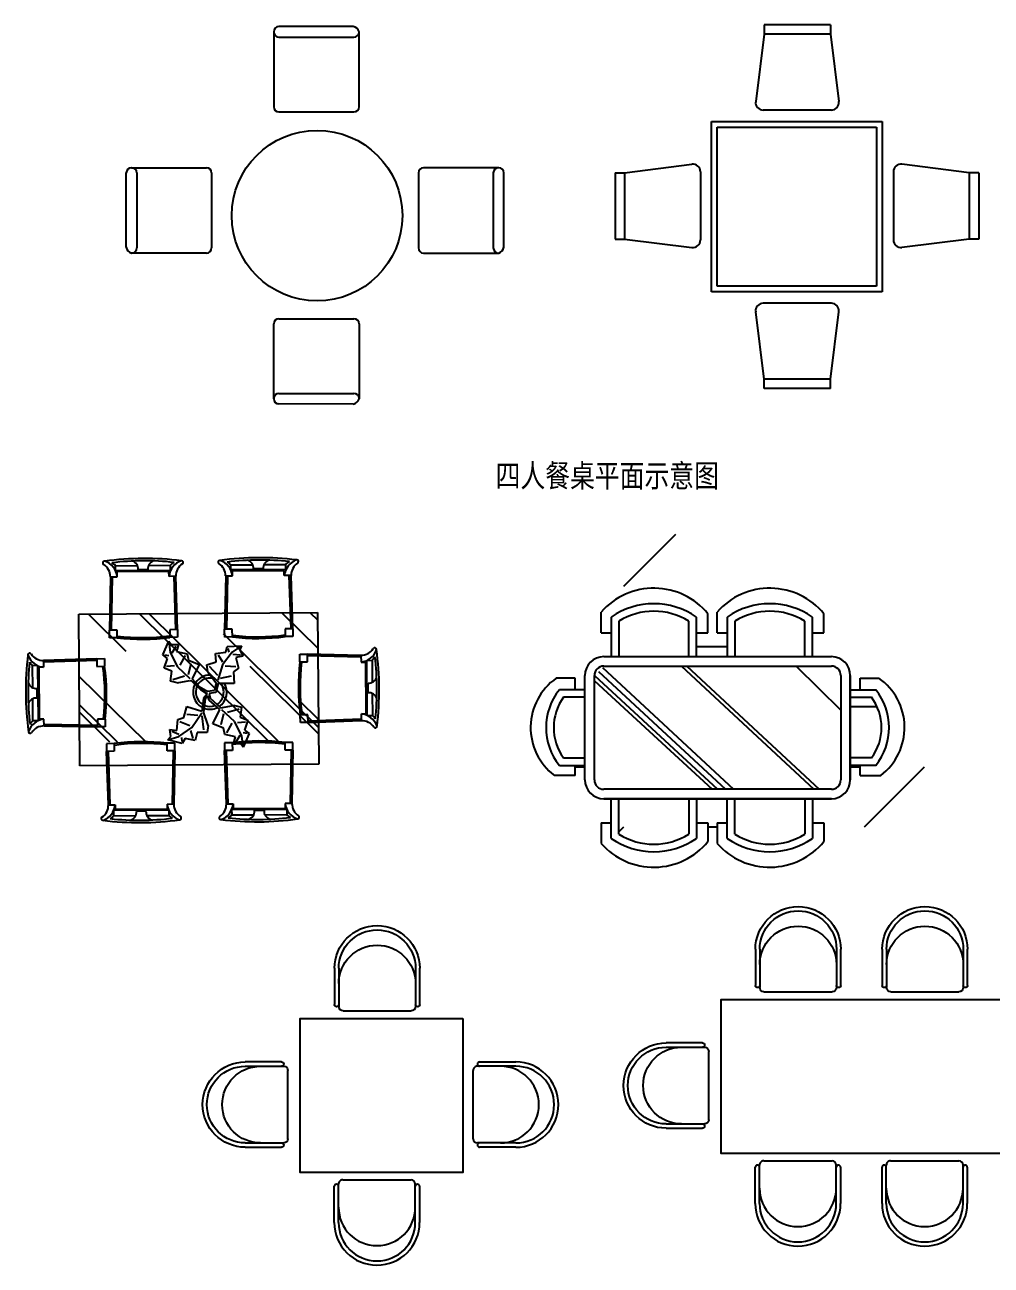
# Model space of a CAD drawing. Extents: x -42728 to 99010, y -18674 to 47645.
# Drawn here: x -23412 to -18315, y 30193 to 36737 of the extents above; entities that cross this region are included whole.
import ezdxf

# ---------------------------------------------------------------- set-up
doc = ezdxf.new("R2010")
doc.units = 0
doc.header["$LTSCALE"] = 100
doc.header["$MEASUREMENT"] = 0
doc.layers.get('0').update_dxf_attribs({"linetype": 'CONTINUOUS'})
for name, color, linetype in [('1-门窗', 3, 'CONTINUOUS'), ('2', 3, 'CONTINUOUS'), ('3', 4, 'CONTINUOUS'), ('图层4', 4, 'CONTINUOUS'), ('墙线', 2, 'CONTINUOUS'), ('家具', 223, 'CONTINUOUS'), ('家具细线', 8, 'CONTINUOUS')]:
    doc.layers.add(name, color=color, linetype=linetype)
doc.styles.add('注解-01', font='', dxfattribs={"width": 0.8, "height": 3.5})
doc.styles.get('注解-01').set_extended_font_data('SimSun')

# ---------------------------------------------------------------- blocks, each defined once
blk = doc.blocks.new('A$C47396DE5')
at = {"layer": '图层4'}
for p, q in [((490.9, 1469.2), (765.5, 1743.8)), ((875, 1151.7), (1036.6, 1151.7)), ((1686.3, 834.2), (1827.4, 834.2)), ((234.9, 516.7), (286.3, 516.7)), ((1686.3, 516.7), (1737.7, 516.7)), ((1760.9, 199.2), (2078.4, 516.7)), ((465, 173.3), (490.9, 199.2)), ((935.5, 199.2), (983.6, 199.2))]:
    blk.add_line(p, q, dxfattribs=at)
at = {"layer": '墙线'}
for p, q in [((372.1, 1223.6), (372.1, 1333)), ((935.5, 1223.6), (935.5, 1323.2)), ((983.6, 1223.6), (983.6, 1333)), ((1547.1, 1223.6), (1547.1, 1323.2)), ((425, 1306.4), (425, 1097.5)), ((875, 1097.5), (875, 1306.4)), ((1486.6, 1097.5), (1486.6, 1306.4)), ((372.1, 1223.6), (425, 1223.6)), ((875, 1223.6), (935.5, 1223.6)), ((983.6, 1223.6), (1036.6, 1223.6)), ((1486.6, 1223.6), (1547.1, 1223.6)), ((386.3, 1097.5), (1586.3, 1097.5)), ((386.3, 1047.5), (1586.3, 1047.5)), ((234.9, 983.7), (135.3, 983.7)), ((234.9, 923.2), (234.9, 983.7)), ((286.3, 447.5), (286.3, 997.5)), ((336.3, 447.5), (336.3, 997.5)), ((1636.3, 997.5), (1636.3, 447.5)), ((1686.3, 447.5), (1686.3, 997.5)), ((1686.3, 997.5), (1686.3, 447.5)), ((1737.7, 983.7), (1837.3, 983.7)), ((1737.7, 923.2), (1737.7, 983.7)), ((286.3, 923.2), (152, 923.2)), ((1686.3, 923.2), (1820.6, 923.2)), ((173.7, 563.2), (286.3, 563.2)), ((1798.9, 563.2), (1686.3, 563.2)), ((234.9, 470.3), (125.5, 470.3)), ((234.9, 470.3), (234.9, 523.2)), ((1737.7, 470.3), (1737.7, 523.2)), ((1737.7, 470.3), (1847.1, 470.3)), ((1586.3, 397.5), (386.3, 397.5)), ((386.3, 347.5), (1586.3, 347.5)), ((1586.3, 347.5), (386.3, 347.5)), ((425, 138.5), (425, 347.5)), ((875, 347.5), (875, 138.5)), ((1486.6, 347.5), (1486.6, 138.5)), ((372.1, 221.4), (372.1, 112)), ((372.1, 221.4), (425, 221.4)), ((875, 221.4), (935.5, 221.4)), ((935.5, 221.4), (935.5, 121.8)), ((983.6, 221.4), (983.6, 112)), ((983.6, 221.4), (1036.6, 221.4)), ((1486.6, 221.4), (1547.1, 221.4)), ((1547.1, 221.4), (1547.1, 121.8))]:
    blk.add_line(p, q, dxfattribs=at)
for centre, radius, start, end in [((649.6, 1089), 369.6, 39.33296, 138.68183), ((1261.2, 1089), 369.6, 39.33296, 138.68183), ((650, 982.7), 394.2, 55.1992, 124.8008), ((386.3, 997.5), 100, 90, 180), ((386.3, 997.5), 50, 90, 180), ((1586.3, 997.5), 100, 0, 90), ((1586.3, 997.5), 50, 0, 90), ((317.9, 723.4), 318, 125.05739, 232.76411), ((1654.7, 723.4), 318, 307.23589, 54.94261), ((386.3, 447.5), 100, 180, 270), ((386.3, 447.5), 50, 180, 270), ((1586.3, 447.5), 50, 270, 0), ((1586.3, 447.5), 100, 270, 0), ((650, 462.3), 394.2, 235.1992, 304.8008), ((649.6, 356), 369.6, 221.31817, 320.66704), ((1261.2, 356), 369.6, 221.31817, 320.66704)]:
    blk.add_arc(centre, radius, start, end, dxfattribs=at)
at = {"layer": '家具细线'}
for p, q in [((465, 1284.8), (465, 1097.5)), ((835, 1097.5), (835, 1284.8)), ((1036.6, 1306.4), (1036.6, 1097.5)), ((1076.6, 1284.8), (1076.6, 1097.5)), ((1446.6, 1097.5), (1446.6, 1284.8)), ((795.2, 1047.5), (1494.6, 397.5)), ((823.5, 1047.5), (1522.9, 397.5)), ((1400.4, 1047.5), (1636.3, 815.2)), ((336.3, 997.5), (985.7, 397.5)), ((357.5, 1018.7), (1028.1, 397.5)), ((378.7, 1039.9), (1070.6, 397.5)), ((336.3, 969.2), (957.5, 397.5)), ((286.3, 883.2), (173.7, 883.2)), ((1686.3, 883.2), (1798.9, 883.2)), ((152, 523.2), (286.3, 523.2)), ((1820.6, 523.2), (1686.3, 523.2)), ((465, 160.2), (465, 347.5)), ((835, 347.5), (835, 160.2)), ((1036.6, 138.5), (1036.6, 347.5)), ((1076.6, 160.2), (1076.6, 347.5)), ((1446.6, 347.5), (1446.6, 160.2))]:
    blk.add_line(p, q, dxfattribs=at)
for centre, radius, start, end in [((1261.6, 982.7), 394.2, 55.1992, 124.8008), ((650, 982.7), 354.2, 58.51659, 121.48341), ((1261.6, 982.7), 354.2, 58.51659, 121.48341), ((400.4, 723.2), 318.9, 141.15855, 218.84145), ((1572.2, 723.2), 318.9, 321.15855, 38.84145), ((393.1, 723.2), 271.5, 143.89682, 216.10318), ((1579.5, 723.2), 271.5, 323.89682, 36.10318), ((650, 462.3), 354.2, 238.51659, 301.48341), ((1261.6, 462.3), 394.2, 235.1992, 304.8008), ((1261.6, 462.3), 354.2, 238.51659, 301.48341)]:
    blk.add_arc(centre, radius, start, end, dxfattribs=at)
blk = doc.blocks.new('A$C751E2134')
blk.add_blockref('A$C47396DE5', (0, 0))
blk = doc.blocks.new('A$C403968B6')
at = {"layer": '家具'}
for p, q in [((461.6, 1343.7), (577.6, 1344.5)), ((461.8, 1316.7), (461.6, 1343.7)), ((752.5, 1318.7), (461.8, 1316.7)), ((743.9, 1312.8), (464.3, 1310.9)), ((470.6, 1285.5), (470.4, 1310.9)), ((470.6, 1285.5), (470.4, 1310.9)), ((632.5, 1322.7), (581.8, 1322.4)), ((636.3, 1344.9), (752.3, 1345.7)), ((744.1, 1287.4), (743.9, 1312.8)), ((752.5, 1318.7), (752.3, 1345.7)), ((1069.8, 1347.9), (1185.8, 1348.7)), ((1069.9, 1320.9), (1069.8, 1347.9)), ((1360.7, 1323), (1069.9, 1320.9)), ((1352.1, 1317), (1072.5, 1315.1)), ((1078.8, 1289.7), (1078.6, 1315.1)), ((1078.8, 1289.7), (1078.6, 1315.1)), ((1240.6, 1326.9), (1189.9, 1326.6)), ((1244.5, 1349.1), (1360.5, 1349.9)), ((1352.3, 1291.6), (1352.1, 1317)), ((1360.7, 1323), (1360.5, 1349.9)), ((435.3, 1285.3), (429.3, 1003.6)), ((434.6, 1285.2), (470.6, 1285.5)), ((434.6, 1285.2), (470.6, 1285.5)), ((444.3, 1285.3), (438.3, 1003.4)), ((780.1, 1287.6), (744.1, 1287.4)), ((780.3, 1005.8), (770.4, 1287.6)), ((789.3, 1006.1), (779.4, 1287.6)), ((1043.5, 1289.5), (1037.5, 1007.8)), ((1042.8, 1289.5), (1078.8, 1289.7)), ((1042.8, 1289.5), (1078.8, 1289.7)), ((1052.5, 1289.5), (1046.5, 1007.6)), ((1388.3, 1291.9), (1352.3, 1291.6)), ((1388.5, 1010), (1378.6, 1291.8)), ((1397.5, 1010.3), (1387.6, 1291.9)), ((268.1, 1087.8), (1528.1, 1096.6)), ((273.6, 287.9), (268.1, 1087.8)), ((318.9, 1088.2), (517.1, 892.8)), ((587.6, 1090.1), (1267.3, 419.8)), ((638.5, 1090.4), (1318.2, 420.1)), ((1339.9, 1095.3), (1529.4, 908.5)), ((1487, 1096.3), (1528.3, 1055.5)), ((1528.1, 1096.6), (1533.6, 296.6)), ((469.8, 1003.8), (429.3, 1003.6)), ((429.6, 963.1), (429.3, 1003.6)), ((470.1, 963.3), (469.8, 1003.8)), ((789.3, 1006.1), (748.8, 1005.8)), ((748.8, 1005.8), (749.1, 965.3)), ((789.3, 1006.1), (789.6, 965.6)), ((1029.8, 985.4), (1532.3, 489.9)), ((1078, 1008.1), (1037.5, 1007.8)), ((1037.8, 967.3), (1037.5, 1007.8)), ((1078.3, 967.6), (1078, 1008.1)), ((1397.5, 1010.3), (1357, 1010)), ((1357, 1010), (1357.3, 969.5)), ((1397.5, 1010.3), (1397.8, 969.8)), ((470.1, 963.3), (429.6, 963.1)), ((789.6, 965.6), (749.1, 965.3)), ((1078.3, 967.6), (1037.8, 967.3)), ((1397.8, 969.8), (1357.3, 969.5)), ((363.9, 852.9), (82.3, 843)), ((363.9, 852.9), (404.4, 853.2)), ((363.9, 852.9), (364.1, 812.4)), ((404.4, 853.2), (404.6, 812.7)), ((1434.5, 876.2), (1475, 876.5)), ((1434.8, 835.7), (1434.5, 876.2)), ((1756.7, 861.5), (1474.8, 867.5)), ((1756.7, 870.5), (1475, 876.5)), ((1475.3, 836), (1475, 876.5)), ((1756.7, 871.2), (1756.9, 835.2)), ((1756.7, 871.2), (1756.9, 835.2)), ((51.2, 816.1), (24.2, 816)), ((25.1, 699.9), (24.2, 816)), ((51.2, 816.1), (53.2, 525.4)), ((82.5, 807.7), (57.1, 807.5)), ((57.1, 807.5), (59.1, 527.9)), ((82.3, 843.7), (82.5, 807.7)), ((364.2, 843.9), (82.4, 834)), ((364.1, 812.4), (404.6, 812.7)), ((1169.6, 813.9), (1532.5, 455.9)), ((1434.8, 835.7), (1475.3, 836)), ((1756.9, 835.2), (1782.3, 835.4)), ((1756.9, 835.2), (1782.3, 835.4)), ((1784.2, 561.9), (1782.3, 841.5)), ((1788.1, 844.1), (1815.1, 844.3)), ((1790.1, 553.3), (1788.1, 844.1)), ((1815.1, 844.3), (1815.9, 728.2)), ((270.4, 759.6), (619.6, 415.3)), ((1794.1, 673.4), (1793.8, 724.1)), ((47.2, 696.1), (47.6, 645.4)), ((1816.3, 669.5), (1817.1, 553.5)), ((26.3, 525.2), (25.5, 641.2)), ((271.4, 609.7), (469.7, 414.2)), ((1428.2, 634.6), (1532, 532.3)), ((53.2, 525.4), (26.3, 525.2)), ((84.4, 534.2), (59, 534)), ((84.4, 534.2), (59, 534)), ((84.7, 498.2), (84.4, 534.2)), ((84.7, 498.2), (84.4, 534.2)), ((271.7, 570.1), (430.1, 413.9)), ((406.6, 533.7), (366.1, 533.4)), ((366.1, 533.4), (366.4, 492.9)), ((406.6, 533.7), (406.9, 493.2)), ((1477.2, 557), (1436.7, 556.7)), ((1437, 516.2), (1436.7, 556.7)), ((1477.5, 516.5), (1477.2, 557)), ((1477.2, 525.5), (1759, 535.4)), ((1477.5, 516.5), (1759.1, 526.4)), ((1758.8, 561.7), (1784.2, 561.9)), ((1759.1, 525.7), (1758.8, 561.7)), ((1790.1, 553.3), (1817.1, 553.5)), ((84.6, 507.9), (366.6, 501.9)), ((84.7, 498.9), (366.4, 492.9)), ((406.9, 493.2), (366.4, 492.9)), ((1477.5, 516.5), (1437, 516.2)), ((455.3, 404.6), (414.8, 404.4)), ((414.8, 404.4), (415.1, 363.9)), ((455.3, 404.6), (455.6, 364.1)), ((774.8, 406.9), (734.3, 406.6)), ((734.6, 366.1), (734.3, 406.6)), ((775.1, 366.4), (774.8, 406.9)), ((1077.8, 409), (1037.3, 408.7)), ((1037.3, 408.7), (1037.6, 368.2)), ((1077.8, 409), (1078.1, 368.5)), ((1397.3, 411.2), (1356.8, 410.9)), ((1357.1, 370.4), (1356.8, 410.9)), ((1397.6, 370.7), (1397.3, 411.2)), ((455.6, 364.1), (415.1, 363.9)), ((425, 82.3), (415.1, 363.9)), ((434, 82.4), (424.1, 364.2)), ((775.1, 366.4), (734.6, 366.1)), ((766.1, 366.6), (760.1, 84.6)), ((775.1, 366.4), (769.1, 84.7)), ((1078.1, 368.5), (1037.6, 368.2)), ((1047.5, 86.6), (1037.6, 368.2)), ((1056.5, 86.7), (1046.6, 368.5)), ((1397.6, 370.7), (1357.1, 370.4)), ((1388.6, 370.9), (1382.6, 88.9)), ((1397.6, 370.7), (1391.6, 89)), ((1533.6, 296.6), (273.6, 287.9)), ((424.3, 82.3), (460.3, 82.5)), ((424.3, 82.3), (460.3, 82.5)), ((460.3, 82.5), (460.4, 57.1)), ((460.3, 82.5), (460.4, 57.1)), ((769.8, 84.7), (733.8, 84.4)), ((733.8, 84.4), (733.9, 59)), ((1046.8, 86.6), (1082.8, 86.9)), ((1046.8, 86.6), (1082.8, 86.9)), ((1082.8, 86.9), (1083, 61.4)), ((1082.8, 86.9), (1083, 61.4)), ((1392.3, 89), (1356.3, 88.8)), ((1356.3, 88.8), (1356.5, 63.3)), ((742.6, 53.2), (451.9, 51.2)), ((451.9, 51.2), (452, 24.2)), ((452, 24.2), (568.1, 25.1)), ((733.9, 59), (454.3, 57.1)), ((622.6, 47.6), (571.9, 47.2)), ((626.8, 25.5), (742.8, 26.3)), ((742.6, 53.2), (742.8, 26.3)), ((1365.2, 57.5), (1074.4, 55.5)), ((1074.4, 55.5), (1074.6, 28.6)), ((1074.6, 28.6), (1190.6, 29.4)), ((1356.5, 63.3), (1076.9, 61.4)), ((1245.2, 51.9), (1194.5, 51.5)), ((1249.3, 29.8), (1365.4, 30.6)), ((1365.2, 57.5), (1365.4, 30.6))]:
    blk.add_line(p, q, dxfattribs=at)
at = {"layer": '家具', "linetype": 'Continuous'}
for p, q in [((711.5, 874), (742.3, 944.7)), ((742.3, 944.7), (756, 926.9)), ((742.3, 944.7), (750.4, 884.8)), ((756, 926.9), (793.5, 927.2)), ((760.9, 883.4), (781.5, 918.1)), ((793.5, 927.2), (783.3, 891.1)), ((1043.4, 886.8), (1050.2, 917)), ((1050.2, 917), (1127.3, 920.3)), ((1127.3, 920.3), (1077, 886.8)), ((1127.3, 920.3), (1117.2, 900.2)), ((735.6, 854.7), (711.5, 874)), ((718.1, 803.5), (735.6, 854.7)), ((722, 872.6), (743, 869.7)), ((750.4, 884.8), (788.5, 810.2)), ((783.3, 891.1), (840.4, 878.1)), ((828.5, 869), (800.5, 819.3)), ((840.4, 878.1), (846.7, 845.2)), ((989.8, 880.1), (1043.4, 886.8)), ((993.1, 836.5), (989.8, 880.1)), ((1003.2, 873.4), (1026.6, 836.5)), ((1077, 886.8), (1026.6, 819.7)), ((1053.5, 906.9), (1060.2, 886.8)), ((1080.3, 876.7), (1120.6, 873.4)), ((1134, 866.6), (1097.1, 860)), ((1097.1, 860), (1110.5, 802.9)), ((1117.2, 900.2), (1134, 866.6)), ((758.8, 787.4), (718.1, 803.5)), ((730, 812.6), (773.5, 817.5)), ((751.7, 734.8), (758.8, 787.4)), ((788.5, 810.2), (854.2, 749)), ((846.7, 845.2), (902.4, 821.7)), ((847.4, 770.2), (860.4, 827.3)), ((902.4, 821.7), (865.6, 746.4)), ((942.8, 819.8), (993.1, 836.5)), ((949.5, 782.9), (942.8, 819.8)), ((956.2, 813.1), (999.8, 766.1)), ((1026.6, 819.7), (1001.2, 739.3)), ((1097.1, 809.6), (1040, 813)), ((1110.5, 802.9), (1083.6, 782.8)), ((787.8, 724.7), (751.7, 734.8)), ((763.7, 743.9), (825, 762.5)), ((787.8, 724.7), (853.7, 737.3)), ((853.7, 737.3), (862.3, 736.3)), ((862.3, 736.3), (909.3, 689.8)), ((902.4, 706), (865.6, 746.4)), ((949.5, 782.9), (989.7, 729.2)), ((993, 725.9), (983.7, 684.3)), ((989.7, 729.2), (993, 725.9)), ((1003.1, 722.5), (991.6, 675.2)), ((1086.9, 722.4), (1003.1, 722.5)), ((1016.5, 749.3), (1073.5, 762.7)), ((1083.6, 782.8), (1086.9, 722.4)), ((902.4, 706), (948.5, 679.4)), ((909.3, 689.8), (944.7, 667.2)), ((944.7, 667.2), (925.7, 642.2)), ((948.7, 656.5), (935.1, 639.7)), ((983.7, 684.3), (948.5, 679.4)), ((956.7, 633.7), (948.7, 656.5)), ((991.6, 675.2), (956.4, 668.8)), ((956.4, 668.8), (960.5, 644.4)), ((983.7, 684.3), (983.7, 684.3)), ((822.4, 542.7), (837.9, 601.1)), ((837.9, 601.1), (917.6, 575.2)), ((925.7, 642.2), (917.6, 575.2)), ((935.1, 639.7), (925.8, 572.5)), ((1012.7, 584.9), (956.7, 633.7)), ((960.5, 644.4), (1016.1, 595)), ((1016.1, 595), (1024.7, 594.1)), ((1090.5, 606.7), (1024.7, 594.1)), ((1090.5, 606.7), (1126.6, 596.5)), ((1126.6, 596.5), (1119.6, 543.9)), ((785.7, 473.5), (790.6, 531.9)), ((790.6, 531.9), (822.4, 542.7)), ((896.5, 553.8), (838.2, 558.7)), ((865.2, 490), (917.4, 567.5)), ((916.5, 550.5), (925.7, 477.9)), ((949.9, 501.1), (925.8, 572.5)), ((975.9, 509.6), (1012.7, 584.9)), ((1031, 561.1), (1018, 504)), ((1089.8, 521.2), (1023.5, 582.3)), ((1114.7, 587.4), (1053.4, 568.8)), ((1119.6, 543.9), (1160.3, 527.8)), ((1160.3, 527.8), (1142.7, 476.6)), ((748.6, 478.5), (785.7, 473.5)), ((754.1, 441.5), (748.6, 478.5)), ((796.5, 452.4), (759.2, 468)), ((796.6, 441.7), (865.2, 490)), ((801.3, 521.3), (854.5, 500.5)), ((870.9, 431.7), (860, 474)), ((891.9, 463.6), (881.5, 421.1)), ((944.9, 464), (891.9, 463.6)), ((949.9, 501.1), (944.9, 464)), ((1031.7, 486.1), (975.9, 509.6)), ((1038, 453.2), (1031.7, 486.1)), ((1049.9, 462.3), (1077.9, 512)), ((1128, 446.5), (1089.8, 521.2)), ((1148.4, 518.7), (1104.9, 513.8)), ((1156.4, 458.8), (1135.4, 461.6)), ((1142.7, 476.6), (1166.9, 457.4)), ((738.3, 425.4), (796.6, 441.7)), ((738.3, 425.4), (754.1, 441.5)), ((812.7, 404.7), (738.3, 425.4)), ((812.6, 415.3), (812.5, 436.6)), ((828.4, 431.4), (812.7, 404.7)), ((881.5, 421.1), (828.4, 431.4)), ((1095.1, 440.2), (1038, 453.2)), ((1084.9, 404.1), (1095.1, 440.2)), ((1122.4, 404.5), (1084.9, 404.1)), ((1117.5, 447.9), (1096.8, 413.2)), ((1136.1, 386.6), (1122.4, 404.5)), ((1136.1, 386.6), (1128, 446.5)), ((1166.9, 457.4), (1136.1, 386.6))]:
    blk.add_line(p, q, dxfattribs=at)
at = {"layer": '家具'}
for centre, radius, start, end in [((617.5, -173.6), 1555.3, 82.91192, 97.88356), ((1225.7, -169.4), 1555.3, 82.91192, 97.88356), ((404.2, 1358), 9, 90.41602, 237.26561), ((357.9, 1285.9), 76.7, 359.54652, 57.26561), ((373.6, 1274.8), 97.6, 6.26789, 71.00107), ((616.6, -36.9), 1406.3, 83.69824, 97.09724), ((421.9, 1313), 50.1, 37.71781, 65.38507), ((537.7, 1325.5), 44.2, 355.92583, 73.09618), ((676.5, 1326.5), 44.2, 107.6993, 184.86965), ((841.3, 1278.1), 97.6, 109.79465, 174.52759), ((792.4, 1315.6), 50.1, 115.41041, 143.07767), ((856.8, 1289.3), 76.7, 123.52987, 181.24896), ((809.5, 1360.8), 9, 303.52987, 90.38844), ((1012.4, 1362.2), 9, 90.41602, 237.26561), ((966.1, 1290.1), 76.7, 359.54652, 57.26561), ((981.8, 1279.1), 97.6, 6.26789, 71.00107), ((1224.7, -32.7), 1406.3, 83.69824, 97.09724), ((1030.1, 1317.2), 50.1, 37.71781, 65.38507), ((1145.9, 1329.7), 44.2, 355.92583, 73.09618), ((1284.7, 1330.7), 44.2, 107.6993, 184.86965), ((1449.5, 1282.3), 97.6, 109.79465, 174.52759), ((1400.6, 1319.8), 50.1, 115.41041, 143.07767), ((1465, 1293.5), 76.7, 123.52987, 181.24896), ((1417.7, 1365), 9, 303.52987, 90.38844), ((602.1, 2040.9), 1085.6, 263.01497, 277.78051), ((602.1, 2040.9), 1076.6, 263.01497, 277.78051), ((1210.3, 2045.1), 1085.6, 263.01497, 277.78051), ((1210.3, 2045.1), 1076.6, 263.01497, 277.78051), ((1543.5, 681.1), 1555.3, 172.91192, 187.88356), ((91.8, 904.9), 97.6, 199.79465, 264.52759), ((9.1, 873.1), 9, 33.52987, 180.38844), ((80.6, 920.4), 76.7, 213.52987, 271.24896), ((1757.3, 948), 76.7, 269.54652, 327.26561), ((1746.3, 932.3), 97.6, 276.26789, 341.00107), ((1784.4, 883.9), 50.1, 307.71781, 335.38507), ((1829.4, 901.6), 9, 0.41602, 147.26561), ((434.5, 689.3), 1406.3, 353.69824, 7.09724), ((297.8, 688.3), 1555.3, 352.91192, 7.88356), ((1406.8, 680.2), 1406.3, 173.69824, 187.09724), ((54.4, 856), 50.1, 205.41041, 233.07767), ((-671, 665.7), 1076.6, 353.01497, 7.78051), ((-671, 665.7), 1085.6, 353.01497, 7.78051), ((2512.3, 703.7), 1085.6, 173.01497, 187.78051), ((2512.3, 703.7), 1076.6, 173.01497, 187.78051), ((43.5, 740.1), 44.2, 197.6993, 274.86965), ((1796.9, 768.2), 44.2, 265.92583, 343.09618), ((1797.9, 629.3), 44.2, 17.6993, 94.86965), ((44.4, 601.3), 44.2, 85.92583, 163.09618), ((95.1, 437.2), 97.6, 96.26789, 161.00107), ((56.9, 485.5), 50.1, 127.71781, 155.38507), ((1749.5, 464.6), 97.6, 19.79465, 84.52759), ((1760.7, 449), 76.7, 33.52987, 91.24896), ((1787, 513.4), 50.1, 25.41041, 53.07767), ((12, 467.8), 9, 180.41602, 327.26561), ((84.1, 421.5), 76.7, 89.54652, 147.26561), ((1832.2, 496.4), 9, 213.52987, 0.38844), ((602.3, -671), 1085.6, 83.01497, 97.78051), ((602.3, -671), 1076.6, 83.01497, 97.78051), ((1224.8, -666.7), 1085.6, 83.01497, 97.78051), ((1224.8, -666.7), 1076.6, 83.01497, 97.78051), ((347.6, 80.6), 76.7, 303.52987, 1.24896), ((363.1, 91.8), 97.6, 289.79441, 354.52759), ((830.8, 95.1), 97.6, 186.26789, 251.00083), ((846.5, 84.1), 76.7, 179.54652, 237.26561), ((970.1, 84.9), 76.7, 303.52987, 1.24896), ((985.7, 96.2), 97.6, 289.79441, 354.52759), ((1453.4, 99.4), 97.6, 186.26789, 251.00083), ((1469.1, 88.4), 76.7, 179.54652, 237.26561), ((394.9, 9.1), 9, 123.52987, 270.37946), ((586.9, 1543.5), 1555.3, 262.91192, 277.88356), ((412, 54.4), 50.1, 295.41041, 323.07767), ((587.8, 1406.8), 1406.3, 263.69824, 277.09724), ((527.9, 43.5), 44.2, 287.6993, 4.86965), ((666.7, 44.4), 44.2, 175.92583, 253.09618), ((782.5, 56.9), 50.1, 217.71781, 245.38507), ((800.1, 12), 9, 270.40704, 57.26561), ((1017.5, 13.5), 9, 123.52987, 270.37946), ((1209.4, 1547.8), 1555.3, 262.91192, 277.88356), ((1034.5, 58.7), 50.1, 295.41041, 323.07767), ((1210.4, 1411.2), 1406.3, 263.69824, 277.09724), ((1150.4, 47.8), 44.2, 287.6993, 4.86965), ((1289.3, 48.7), 44.2, 175.92583, 253.09618), ((1405, 61.3), 50.1, 217.71781, 245.38507), ((1422.7, 16.3), 9, 270.40704, 57.26561)]:
    blk.add_arc(centre, radius, start, end, dxfattribs=at)
at = {"layer": '家具', "linetype": 'Continuous'}
for centre, radius, start, end in [((959.3, 675.7), 90, 89.01244, 145.51464), ((959.3, 675.7), 75, 78.56244, 149.07024), ((953.7, 677), 78.7, 304.21966, 35.33914), ((956.8, 676.1), 91.9, 304.77343, 30.50054), ((962.6, 676.5), 92.2, 152.97894, 241.66914), ((964.2, 677.8), 79.3, 157.76884, 237.86974), ((958.9, 677.6), 91.9, 251.59944, 296.48958), ((959.3, 680.1), 79.2, 248.80714, 290.42781)]:
    blk.add_arc(centre, radius, start, end, dxfattribs=at)
blk = doc.blocks.new('CHAIR-1')
at = {"layer": '2'}
for p, q in [((-229.208937, 38.21295), (-229.208937, 250.71295)), ((270.791063, 250.71295), (270.791063, 38.21295)), ((220.791063, 0.71295), (-179.208937, 0.71295))]:
    blk.add_line(p, q, dxfattribs=at)
for centre, radius, start, end in [((20.791063, 250.71295), 250, 0, 180), ((-216.708937, 38.21295), 12.5, 180, 0), ((-179.208937, 25.71295), 25, 180, 270), ((220.791063, 25.71295), 25, 270, 0), ((258.291063, 38.21295), 12.5, 180, 0)]:
    blk.add_arc(centre, radius, start, end, dxfattribs=at)
at = {"layer": '3'}
for p, q in [((-204.208937, 250.71295), (-204.208937, 25.71295)), ((245.791063, 250.71295), (245.791063, 25.71295))]:
    blk.add_line(p, q, dxfattribs=at)
for centre in [(20.791063, 250.71295), (20.791063, 161.029607)]:
    blk.add_arc(centre, 225, 0, 180, dxfattribs=at)
blk = doc.blocks.new('DESK02')
at = {"layer": '2'}
blk.add_lwpolyline([(778.1, 545.7), (778.1, -267.6), (-731.2, -267.6), (-731.2, 545.7)], close=True, dxfattribs=at)
at = {"layer": '2', "xscale": -0.9, "yscale": 0.9, "zscale": 0.9}
for p in [(-306.4, 584.9), (362.4, 584.9)]:
    blk.add_blockref('CHAIR-1', p, dxfattribs=at)
at = {"layer": '2', "yscale": 0.9, "zscale": 0.9}
for p, xscale, rotation in [((-794.9, 110.1), -0.9, 90), ((831.3, 110.1), 0.9, 270), ((-307.4, -305.3), 0.9, 180), ((361.3, -305.3), 0.9, 180)]:
    blk.add_blockref('CHAIR-1', p, dxfattribs=dict(at, xscale=xscale, rotation=rotation))
blk = doc.blocks.new('MJ01')
at = {"layer": '2'}
blk.add_lwpolyline([(406.4, 353.8), (406.4, -459.5), (-452.2, -459.5), (-452.2, 353.8)], close=True, dxfattribs=at)
at = {"layer": '2', "xscale": -0.9, "yscale": 0.9, "zscale": 0.9}
blk.add_blockref('CHAIR-1', (-27.4, 393.1), dxfattribs=at)
at = {"layer": '2', "yscale": 0.9, "zscale": 0.9}
for p, xscale, rotation in [((-515.9, -81.8), -0.9, 90), ((459.6, -81.8), 0.9, 270), ((-28.5, -497.2), 0.9, 180)]:
    blk.add_blockref('CHAIR-1', p, dxfattribs=dict(at, xscale=xscale, rotation=rotation))

msp = doc.modelspace()

# ---------------------------------------------------------------- linework, layer by layer
at = {"layer": '1-门窗'}
for p, q in [((-21679.43582, 36728.37717), (-22071.90181, 36728.10183)), ((-19162.45221, 36737.47991), (-19512.45221, 36737.47991)), ((-19512.45221, 36737.47991), (-19512.45221, 36687.47991)), ((-19162.45221, 36737.47991), (-19162.45221, 36687.47991)), ((-22098.90181, 36701.10183), (-22098.90181, 36305.10183)), ((-22098.90181, 36701.10183), (-22098.90181, 36699.76071)), ((-22071.90181, 36672.76071), (-21675.90181, 36672.76071)), ((-21648.90181, 36305.10183), (-21648.90181, 36701.10183)), ((-21648.90181, 36699.76071), (-21648.90181, 36701.10183)), ((-19512.45221, 36687.47991), (-19556.83204, 36332.4413)), ((-19162.45221, 36687.47991), (-19512.45221, 36687.47991)), ((-19162.45221, 36687.47991), (-19118.07238, 36332.4413)), ((-22071.90181, 36278.10183), (-21675.90181, 36278.10183)), ((-19157.7635, 36287.47991), (-19517.14092, 36287.47991)), ((-19789.24294, 36227.73638), (-18889.24294, 36227.73638)), ((-19789.24294, 35327.73638), (-19789.24294, 36227.73638)), ((-19759.24294, 36197.73638), (-18919.24294, 36197.73638)), ((-19759.24294, 35357.73638), (-19759.24294, 36197.73638)), ((-18919.24294, 36197.73638), (-18919.24294, 35357.73638)), ((-18889.24294, 36227.73638), (-18889.24294, 35327.73638)), ((-20248.2484, 35957.30068), (-19893.20979, 36001.68051)), ((-18430.23749, 35957.30068), (-18785.2761, 36001.68051)), ((-22877.05148, 35563.58021), (-22876.77614, 35956.04621)), ((-22849.77614, 35983.04621), (-22453.77614, 35983.04621)), ((-22849.77614, 35983.04621), (-22848.43502, 35983.04621)), ((-22821.43502, 35956.04621), (-22821.43502, 35560.04621)), ((-22426.77614, 35956.04621), (-22426.77614, 35560.04621)), ((-21335.4545, 35956.04621), (-21335.4545, 35560.04621)), ((-20912.4545, 35983.04621), (-21308.4545, 35983.04621)), ((-20940.79562, 35956.04621), (-20940.79562, 35560.04621)), ((-20912.4545, 35983.04621), (-20913.79562, 35983.04621)), ((-20885.17915, 35563.58021), (-20885.4545, 35956.04621)), ((-20298.2484, 35957.30068), (-20248.2484, 35957.30068)), ((-20298.2484, 35957.30068), (-20298.2484, 35607.30068)), ((-20248.2484, 35957.30068), (-20248.2484, 35607.30068)), ((-19848.2484, 35961.9894), (-19848.2484, 35602.61197)), ((-18830.23749, 35961.9894), (-18830.23749, 35602.61197)), ((-18380.23749, 35957.30068), (-18430.23749, 35957.30068)), ((-18430.23749, 35957.30068), (-18430.23749, 35607.30068)), ((-18380.23749, 35957.30068), (-18380.23749, 35607.30068)), ((-20298.2484, 35607.30068), (-20248.2484, 35607.30068)), ((-20248.2484, 35607.30068), (-19893.20979, 35562.92086)), ((-18430.23749, 35607.30068), (-18785.2761, 35562.92086)), ((-18380.23749, 35607.30068), (-18430.23749, 35607.30068)), ((-22453.77614, 35533.04621), (-22849.77614, 35533.04621)), ((-22848.43502, 35533.04621), (-22849.77614, 35533.04621)), ((-21308.4545, 35533.04621), (-20912.4545, 35533.04621)), ((-20913.79562, 35533.04621), (-20912.4545, 35533.04621)), ((-18919.24294, 35357.73638), (-19759.24294, 35357.73638)), ((-18889.24294, 35327.73638), (-19789.24294, 35327.73638)), ((-19512.45221, 34867.99284), (-19556.83204, 35223.03145)), ((-19157.7635, 35267.99284), (-19517.14092, 35267.99284)), ((-19162.45221, 34867.99284), (-19118.07238, 35223.03145)), ((-22098.90181, 34763.78019), (-22098.90181, 35159.78019)), ((-22071.90181, 35186.78019), (-21675.90181, 35186.78019)), ((-21648.90181, 35159.78019), (-21648.90181, 34763.78019)), ((-19162.45221, 34867.99284), (-19512.45221, 34867.99284)), ((-19512.45221, 34817.99284), (-19512.45221, 34867.99284)), ((-19162.45221, 34817.99284), (-19162.45221, 34867.99284)), ((-22098.90181, 34763.78019), (-22098.90181, 34765.12131)), ((-22071.90181, 34792.12131), (-21675.90181, 34792.12131)), ((-21648.90181, 34765.12131), (-21648.90181, 34763.78019)), ((-19162.45221, 34817.99284), (-19512.45221, 34817.99284)), ((-21679.43582, 34736.50485), (-22071.90181, 34736.78019))]:
    msp.add_line(p, q, dxfattribs=at)
msp.add_circle((-21870.57107, 35730.54609), 450, dxfattribs=at)
for centre, radius, start, end in [((-22071.90181, 36701.10183), 27, 90, 180), ((-21685.16957, 36691.22973), 37.58734, 15.227019397, 81.225584067), ((-22071.90181, 36699.76071), 27, 180, 270), ((-21675.90181, 36699.76071), 27, 270, 0), ((-19517.14092, 36327.47991), 40, 172.874983651, 270), ((-19157.7635, 36327.47991), 40, 270, 7.125016349), ((-22071.90181, 36305.10183), 27, 180, 270), ((-21675.90181, 36305.10183), 27, 270, 0), ((-19888.2484, 35961.9894), 40, 0, 97.125016349), ((-18790.23749, 35961.9894), 40, 82.874983651, 180), ((-22849.77614, 35956.04621), 27, 90, 180), ((-22848.43502, 35956.04621), 27, 0, 90), ((-22453.77614, 35956.04621), 27, 0, 90), ((-21308.4545, 35956.04621), 27, 90, 180), ((-20913.79562, 35956.04621), 27, 90, 180), ((-20912.4545, 35956.04621), 27, 0, 90), ((-22839.90404, 35569.31396), 37.58734, 188.774415933, 254.772980603), ((-22848.43502, 35560.04621), 27, 270, 0), ((-22453.77614, 35560.04621), 27, 270, 0), ((-21308.4545, 35560.04621), 27, 180, 270), ((-20913.79562, 35560.04621), 27, 180, 270), ((-20922.3266, 35569.31396), 37.58734, 285.227019397, 351.225584067), ((-19888.2484, 35602.61197), 40, 262.874983651, 0), ((-18790.23749, 35602.61197), 40, 180, 277.125016349), ((-19517.14092, 35227.99284), 40, 90, 187.125016349), ((-19157.7635, 35227.99284), 40, 352.874983651, 90), ((-22071.90181, 35159.78019), 27, 90, 180), ((-21675.90181, 35159.78019), 27, 0, 90), ((-22071.90181, 34765.12131), 27, 90, 180), ((-22071.90181, 34763.78019), 27, 180, 270), ((-21685.16957, 34773.65229), 37.58734, 278.774415933, 344.772980603), ((-21675.90181, 34765.12131), 27, 0, 90)]:
    msp.add_arc(centre, radius, start, end, dxfattribs=at)

# ---------------------------------------------------------------- block references
for name, p in [('A$C751E2134', (-20744.05079, 32306.17934)), ('A$C403968B6', (-23395.61464, 32539.99866)), ('DESK02', (-19008.02912, 31049.15426)), ('MJ01', (-21507.49954, 31140.56413))]:
    msp.add_blockref(name, p)

# ---------------------------------------------------------------- texts
at = {"layer": '1-门窗', "style": '注解-01', "width": 0.8}
msp.add_text('四人餐桌平面示意图', height=120, dxfattribs=at).set_placement((-20929.06061, 34298.48153, -1300))

doc.saveas('drawing.dxf')
